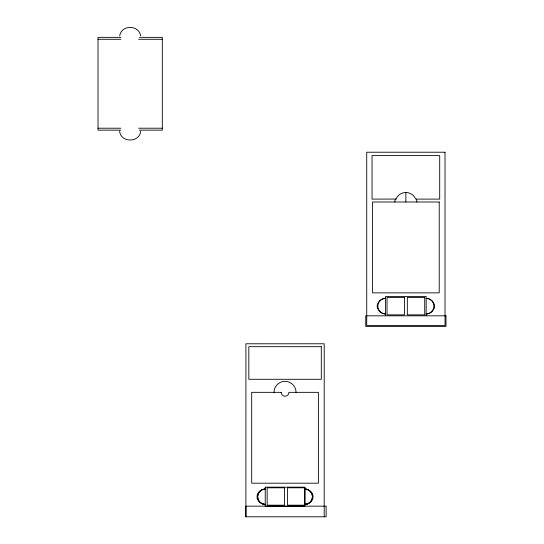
<?xml version="1.0" encoding="UTF-8"?>
<svg xmlns="http://www.w3.org/2000/svg" width="544" height="544" viewBox="0 0 544 544"><rect width="100%" height="100%" fill="white"/><g stroke="black" fill="none" stroke-linecap="round" stroke-linejoin="round"><path stroke-width="0.82" d="M245.895 516.793L245.895 506.158L326.128 506.158L326.128 516.793L245.895 516.8L245.915 343.788L324.21 343.774L324.19 516.793M140.692 131.104C139.733 142.97 120.578 142.97 119.619 131.104M119.7 35.897C121.128 24.643 139.176 24.643 140.61 35.897M431.562 311.698L431.637 311.624A7.732 7.732 0 0 0 431.637 300.689L431.548 300.601A7.677 7.664 -68.3 0 0 427.462 298.486L426.877 298.459M380.188 300.601L380.1 300.689A7.732 7.732 0 0 0 380.1 311.624L380.188 311.705M384.86 298.459L384.288 298.527A7.677 7.677 0 0 0 380.154 300.567M426.877 313.854L427.455 313.779A7.677 7.677 0 0 0 431.582 311.739M265.112 489.076L265.234 489.076A8.724 8.724 0 0 0 262.222 489.614L259.44 491.314L257.611 493.911A7.188 7.188 0 0 0 257.611 499.542L259.44 502.132L262.215 503.832A8.724 8.724 0 0 0 265.234 504.37L264.724 504.356A7.643 7.643 0 0 1 257.591 496.652A7.643 7.643 0 0 1 264.792 489.09M120.85 37.352L98.015 37.352L98.015 130.145L120.85 130.145M139.461 37.352L162.296 37.352L162.296 130.145L139.461 130.145M98.015 39.284L120.85 39.284M138.611 39.284L162.296 39.284M98.015 128.214L120.85 128.214M138.611 128.214L162.296 128.214M384.86 313.854L384.288 313.779A7.677 7.664 -68.3 0 1 380.154 311.739M426.17 315.819L426.17 296.487L385.574 296.487L385.574 315.819M405.872 192.46L405.872 202.001M426.17 298.52A7.188 6.535 0 0 1 426.87 298.547M385.574 313.793A7.188 6.535 0 0 1 384.873 313.759M426.17 313.888A9.024 9.024 0 0 0 429.257 313.344L432.099 311.624L434.234 308.285A7.16 7.16 0 0 0 434.234 304.028L432.099 300.689L429.257 298.969A9.024 9.024 0 0 0 426.17 298.425M385.574 298.425A9.024 9.024 0 0 0 382.48 298.962L379.637 300.689L377.502 304.028A7.16 7.16 0 0 0 377.502 308.285L379.637 311.624L382.48 313.344A9.024 9.024 0 0 0 385.574 313.888M394.849 202.001A10.295 10.295 0 0 1 395.413 199.104M416.33 199.104A10.295 10.295 0 0 1 416.894 202.001M384.846 298.323A7.188 6.759 0.8 0 1 385.574 298.289M426.89 313.983A7.188 6.759 0.8 0 1 426.17 314.017M304.858 489.036A5.1 3.386 1.3 0 1 305.918 489.11M274.02 392.34A11.023 11.023 0 0 1 285.042 381.317A11.023 11.023 0 0 1 296.065 392.34M264.649 504.308A7.609 7.609 0 0 1 257.72 496.652A7.609 7.609 0 0 1 264.792 489.131M304.858 489.076A8.724 8.724 0 0 1 307.877 489.614L310.651 491.32L312.474 493.911A7.188 7.188 0 0 1 312.48 499.535L310.651 502.132L307.87 503.832A8.724 8.724 0 0 1 304.858 504.37A7.643 7.643 0 0 0 306.843 489.342M306.83 489.396A7.616 7.616 0 0 1 304.858 504.349M306.163 489.09A4.304 2.455 2.8 0 1 306.422 489.138M306.707 489.165A2.026 0.612 8.1 0 1 307.061 489.267M265.241 487.166L265.234 506.28L304.858 506.28L304.858 487.159L265.241 487.166M396.093 199.07L372.042 199.104L372.042 155.604L439.702 155.604L439.702 199.104L415.664 199.104L415.446 198.574A10.506 10.506 0 0 0 405.872 192.501A10.506 10.506 0 0 0 396.229 198.54L396.107 199.036M445.019 152.225L366.724 152.225L366.724 325.489L445.019 325.489L445.019 152.225M439.219 202.001L372.524 202.001L372.524 292.862L439.219 292.862L439.219 202.001M404.423 297.452L387.022 297.452L387.022 314.854L404.423 314.854L404.423 297.452M424.721 297.452L407.32 297.452L407.32 314.854L424.721 314.854L424.721 297.452M445.985 315.819L365.758 315.819L365.758 326.454L445.985 326.454L445.985 315.819M321.3 346.684L248.819 346.684L248.819 379.29L321.3 379.29L321.3 346.684M281.166 392.34L251.695 392.34L251.695 483.201L318.39 483.201L318.39 392.34L288.918 392.34A3.876 3.876 0 0 1 285.042 396.216A3.876 3.876 0 0 1 281.166 392.34M284.56 487.791L267.158 487.791L267.158 505.192L284.56 505.192L284.56 487.791M304.858 487.791L287.463 487.791L287.463 505.192L304.858 505.192L304.858 487.791"/></g></svg>
